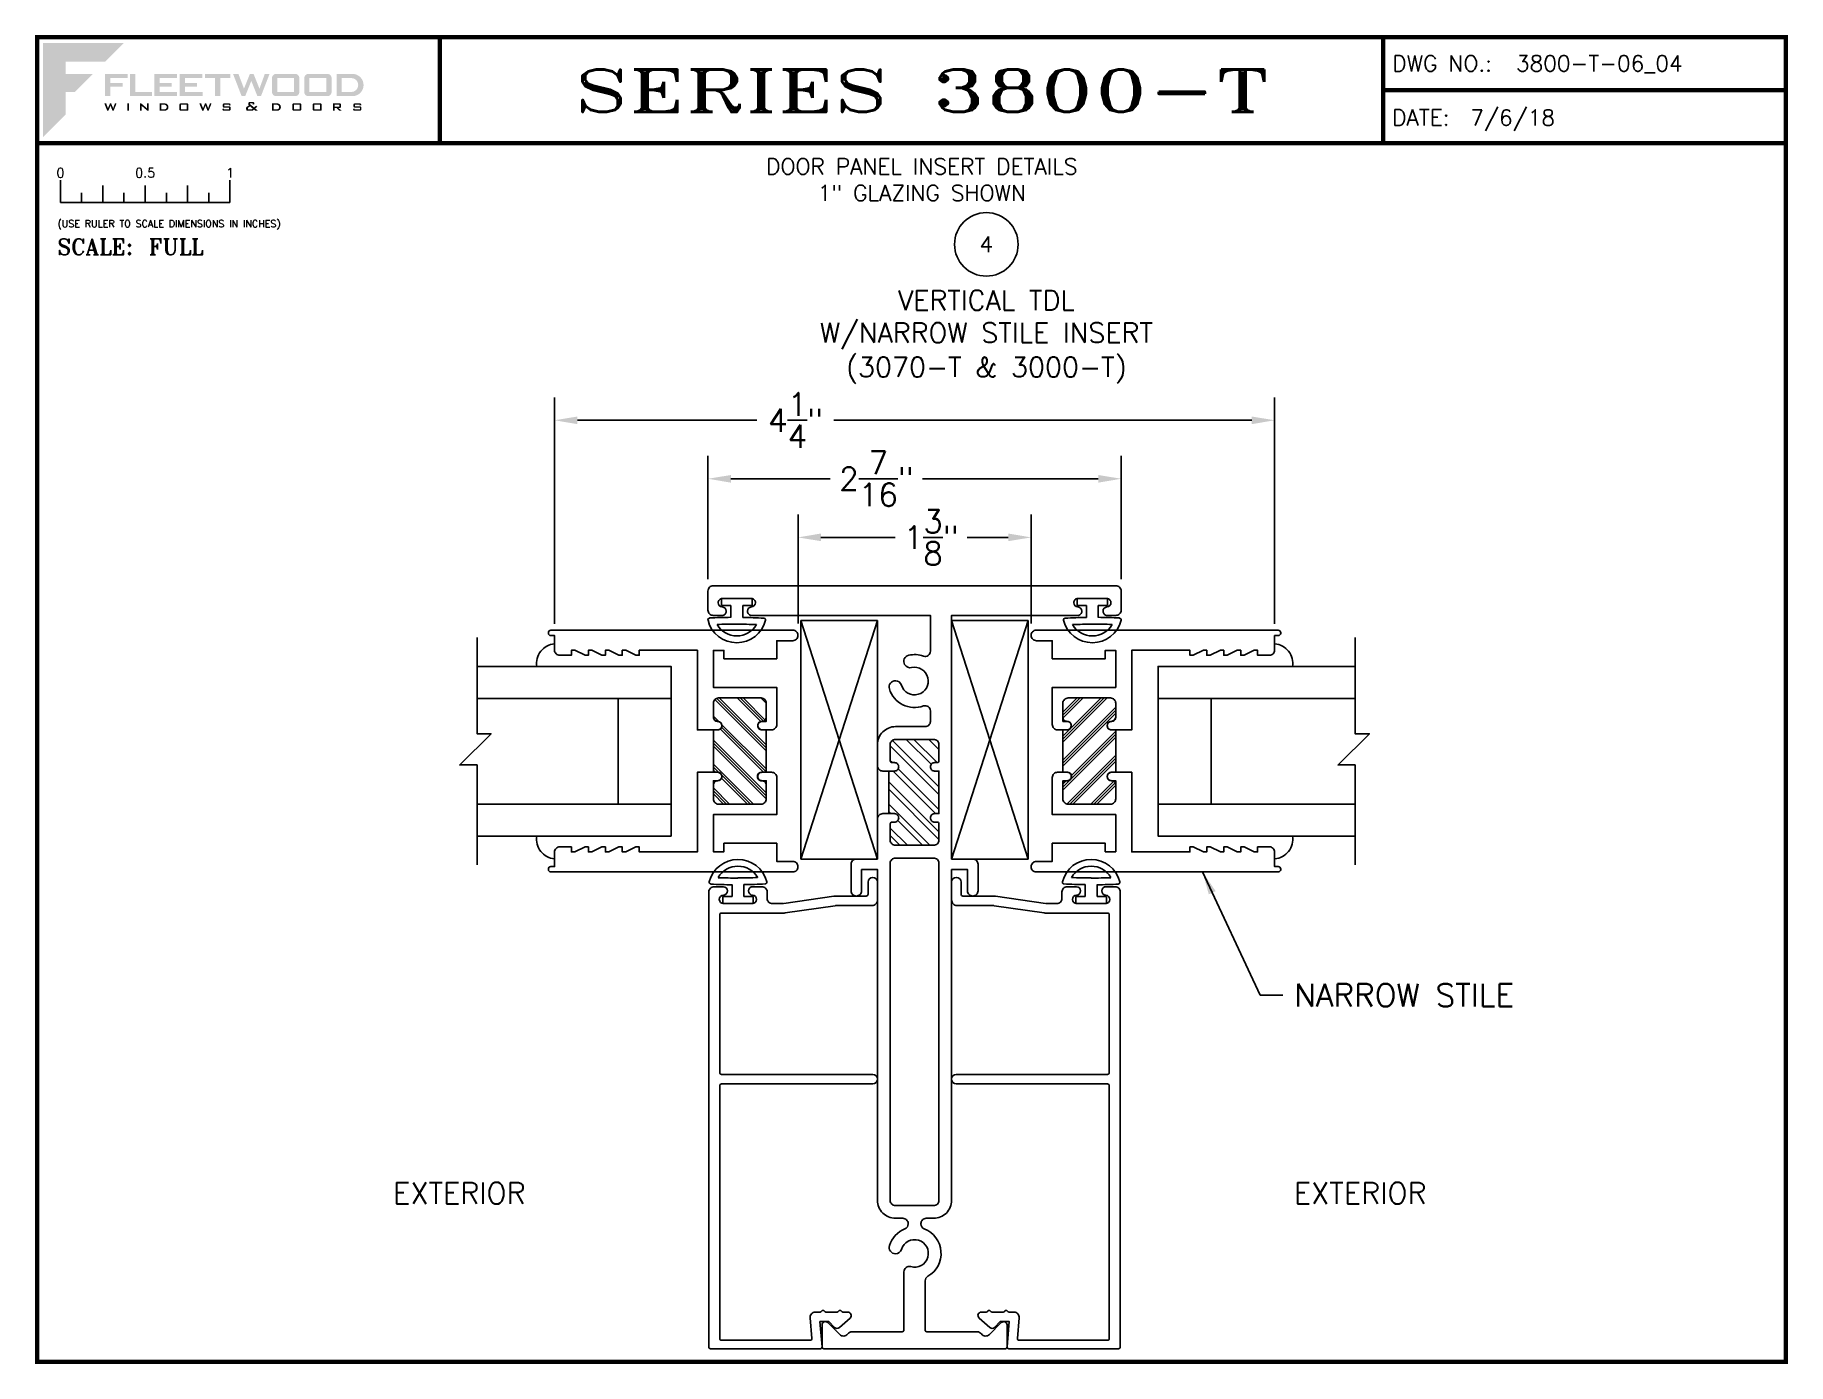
# Paper-space layout 'DETAIL 4' of a CAD drawing. Extents: x 0.1 to 10.5, y 0.1 to 7.9.
# The model-space entities are those that its viewports show. They can reach past a viewport. Long polylines and large blocks are cut down to what shows.
import ezdxf
from ezdxf.enums import TextEntityAlignment as Align

# ---------------------------------------------------------------- set-up
doc = ezdxf.new("R2010")
doc.units = 0
doc.header["$MEASUREMENT"] = 0
doc.layers.get('0').update_dxf_attribs({"linetype": 'CONTINUOUS'})
doc.layers.get('Defpoints').update_dxf_attribs({"linetype": 'CONTINUOUS'})
for name, color, linetype in [('Ballons', 7, 'CONTINUOUS'), ('DIM', 7, 'CONTINUOUS'), ('FRAME', 1, 'CONTINUOUS'), ('GEOMETRY', 1, 'CONTINUOUS'), ('GLASS', 7, 'CONTINUOUS'), ('MISC.', 7, 'CONTINUOUS'), ('TEXT', 7, 'CONTINUOUS'), ('VENT', 5, 'CONTINUOUS')]:
    doc.layers.add(name, color=color, linetype=linetype)
doc.layers.add('VP', color=40, linetype='CONTINUOUS', plot=False)
doc.layers.get('VP').off()
doc.styles.add('ROMANS', font='romans')
doc.styles.add('ROMANT', font='romant')
doc.styles.add('SIMPLEX-094', font='simplex.shx', dxfattribs={"height": 0.094})
doc.styles.get("Standard").update_dxf_attribs({"font": 'simplex.shx'})
doc.dimstyles.new('FULL SCALE', dxfattribs={"dimscale": 0.75, "dimtxt": 0.18, "dimasz": 0.18, "dimexe": 0.18, "dimexo": 0.09375, "dimgap": 0.09375, "dimtad": 0, "dimtih": 1, "dimtoh": 1, "dimdec": 4, "dimzin": 0, "dimdsep": 46, "dimlunit": 4, "dimtxsty": 'Standard', "dimcen": 0.09, "dimadec": 0, "dimazin": 0, "dimtfac": 1, "dimtdec": 4, "dimtofl": 0, "dimtmove": 0, "dimatfit": 3, "dimfxl": 0, "dimtolj": 1, "dimtzin": 0, "dimarcsym": 0})

# ---------------------------------------------------------------- blocks, each defined once
blk = doc.blocks.new('sectball')
blk.add_circle((0, 0), 0.125)
blk.add_attdef('NO', text='', height=0.062).set_placement((0, 0), align=Align.MIDDLE_CENTER)
for tag, p in [('LINE1', (0, -0.2588)), ('LINE2', (0, -0.3864)), ('LINE3', (0, -0.5214))]:
    blk.add_attdef(tag, text='', height=0.078).set_placement(p, align=Align.CENTER)
blk = doc.blocks.new('*D62')
at = {"layer": 'Defpoints', "color": 0}
for p in [(3.208, 5.647), (3.208, 4.377), (7.455, 4.377)]:
    blk.add_point(p, dxfattribs=at)
at = {"layer": 'DIM', "color": 0, "lineweight": -2}
for p, q in [((3.208, 4.447), (3.208, 5.782)), ((7.455, 4.447), (7.455, 5.782)), ((3.343, 5.647), (4.401, 5.647)), ((7.32, 5.647), (4.856, 5.647))]:
    blk.add_line(p, q, dxfattribs=at)
at = {"layer": 'DIM', "color": 0}
for points in [[(3.343, 5.669), (3.343, 5.624), (3.208, 5.647)], [(7.32, 5.669), (7.32, 5.624), (7.455, 5.647)]]:
    blk.add_solid(points, dxfattribs=at)
at = {"layer": 'DIM', "color": 0, "insert": (4.629, 5.647), "char_height": 0.135, "attachment_point": 5}
blk.add_mtext('\\A1;4{\\H1.000000x;\\S1/4;}"', dxfattribs=at)
blk = doc.blocks.new('*D63')
at = {"layer": 'Defpoints', "color": 0}
for p in [(4.113, 5.302), (4.113, 4.64), (6.55, 4.64)]:
    blk.add_point(p, dxfattribs=at)
at = {"layer": 'DIM', "color": 0, "lineweight": -2}
for p, q in [((4.113, 4.71), (4.113, 5.437)), ((6.55, 4.71), (6.55, 5.437)), ((4.248, 5.302), (4.834, 5.302)), ((6.415, 5.302), (5.379, 5.302))]:
    blk.add_line(p, q, dxfattribs=at)
at = {"layer": 'DIM', "color": 0}
for points in [[(4.248, 5.324), (4.248, 5.279), (4.113, 5.302)], [(6.415, 5.324), (6.415, 5.279), (6.55, 5.302)]]:
    blk.add_solid(points, dxfattribs=at)
at = {"layer": 'DIM', "color": 0, "insert": (5.106, 5.302), "char_height": 0.135, "attachment_point": 5}
blk.add_mtext('\\A1;2{\\H1.000000x;\\S7/16;}"', dxfattribs=at)
blk = doc.blocks.new('*D64')
at = {"layer": 'Defpoints', "color": 0}
for p in [(4.644, 4.956), (4.644, 4.379), (6.019, 4.378)]:
    blk.add_point(p, dxfattribs=at)
at = {"layer": 'DIM', "color": 0, "lineweight": -2}
for p, q in [((4.644, 4.449), (4.644, 5.091)), ((6.019, 4.448), (6.019, 5.091)), ((4.779, 4.956), (5.217, 4.956)), ((5.884, 4.956), (5.641, 4.956))]:
    blk.add_line(p, q, dxfattribs=at)
at = {"layer": 'DIM', "color": 0}
for points in [[(4.779, 4.979), (4.779, 4.934), (4.644, 4.956)], [(5.884, 4.979), (5.884, 4.934), (6.019, 4.956)]]:
    blk.add_solid(points, dxfattribs=at)
at = {"layer": 'DIM', "color": 0, "insert": (5.429, 4.956), "char_height": 0.135, "attachment_point": 5}
blk.add_mtext('\\A1;1{\\H1.000000x;\\S3/8;}"', dxfattribs=at)
blk = doc.blocks.new('Fleetwood_Logo_6-10-15')
h = blk.add_hatch(color=154)
h.dxf.hatch_style = 1
h.paths.add_polyline_path([(0.2526, -0.0017), (0.0019, -0.0017), (0.0019, -0.2942), (0.0725, -0.2236), (0.0725, -0.1535), (0.1007, -0.1535), (0.1567, -0.0976), (0.0725, -0.0976), (0.0725, -0.0596), (0.1946, -0.0596)])
h = blk.add_hatch(color=251)
h.dxf.hatch_style = 1
h.paths.add_polyline_path([(0.2487, -0.1256), (0.2112, -0.1256), (0.2112, -0.1102), (0.2647, -0.1102), (0.2647, -0.0976), (0.1946, -0.0976), (0.1946, -0.1667), (0.2112, -0.1667), (0.2112, -0.1377), (0.2487, -0.1377)])
h = blk.add_hatch(color=251)
h.dxf.hatch_style = 1
h.paths.add_polyline_path([(0.2886, -0.0976), (0.272, -0.0976), (0.272, -0.1667), (0.3401, -0.1667), (0.3401, -0.1535), (0.2886, -0.1535)])
h = blk.add_hatch(color=251)
h.dxf.hatch_style = 1
h.paths.add_polyline_path([(0.4175, -0.0976), (0.3474, -0.0976), (0.3474, -0.1667), (0.4185, -0.1667), (0.4185, -0.1534), (0.364, -0.1534), (0.364, -0.1377), (0.4015, -0.1377), (0.4015, -0.1256), (0.364, -0.1256), (0.364, -0.1102), (0.4175, -0.1102)])
h = blk.add_hatch(color=251)
h.dxf.hatch_style = 1
h.paths.add_polyline_path([(0.4965, -0.0976), (0.4264, -0.0976), (0.4264, -0.1667), (0.4975, -0.1667), (0.4975, -0.1534), (0.443, -0.1534), (0.443, -0.1377), (0.4804, -0.1377), (0.4804, -0.1256), (0.443, -0.1256), (0.443, -0.1102), (0.4965, -0.1102)])
h = blk.add_hatch(color=251)
h.dxf.hatch_style = 1
h.paths.add_polyline_path([(0.5842, -0.0976), (0.5054, -0.0976), (0.5054, -0.1102), (0.5365, -0.1102), (0.5365, -0.1667), (0.5531, -0.1667), (0.5531, -0.1102), (0.5842, -0.1102)])
h = blk.add_hatch(color=251)
h.dxf.hatch_style = 1
h.paths.add_polyline_path([(0.6089, -0.0976), (0.5921, -0.0976), (0.6188, -0.1667), (0.63, -0.1667), (0.6489, -0.1192), (0.6679, -0.1667), (0.6789, -0.1667), (0.7056, -0.0976), (0.6908, -0.0976), (0.6742, -0.1433), (0.6558, -0.0976), (0.6446, -0.0976), (0.6261, -0.1433)])
h = blk.add_hatch(color=251)
h.dxf.hatch_style = 1
h.paths.add_polyline_path([(0.7853, -0.0976), (0.726, -0.0976, 0.414214), (0.7133, -0.1102), (0.7133, -0.154, 0.414214), (0.726, -0.1667), (0.7853, -0.1667, 0.414214), (0.798, -0.154), (0.798, -0.1102, 0.414214)])
h.paths.add_polyline_path([(0.7819, -0.1102), (0.7819, -0.154), (0.7294, -0.154), (0.7294, -0.1102)], flags=16)
h = blk.add_hatch(color=251)
h.dxf.hatch_style = 1
h.paths.add_polyline_path([(0.8856, -0.0976), (0.8262, -0.0976, 0.414214), (0.8136, -0.1102), (0.8136, -0.154, 0.414214), (0.8262, -0.1667), (0.8856, -0.1667, 0.414214), (0.8982, -0.154), (0.8982, -0.1102, 0.414214)])
h.paths.add_polyline_path([(0.8822, -0.1102), (0.8822, -0.154), (0.8296, -0.154), (0.8296, -0.1102)], flags=16)
h = blk.add_hatch(color=251)
h.dxf.hatch_style = 1
h.paths.add_polyline_path([(0.9632, -0.0976), (0.914, -0.0976), (0.914, -0.1667), (0.9632, -0.1667, 1)])
h.paths.add_polyline_path([(0.9301, -0.1102), (0.9593, -0.1102, -1), (0.9593, -0.154), (0.9301, -0.154)], flags=16)
h = blk.add_hatch(color=7)
h.dxf.hatch_style = 1
h.paths.add_polyline_path([(0.2301, -0.1891), (0.2251, -0.1891), (0.2196, -0.2043), (0.2134, -0.1891), (0.2097, -0.1891), (0.2035, -0.2043), (0.1978, -0.1891), (0.1922, -0.1891), (0.2011, -0.2121), (0.2048, -0.2121), (0.2112, -0.1963), (0.2175, -0.2121), (0.2212, -0.2121)])
h = blk.add_hatch(color=7)
h.dxf.hatch_style = 1
h.paths.add_polyline_path([(0.2691, -0.1891), (0.2637, -0.1891), (0.2637, -0.2118), (0.2637, -0.2121), (0.2691, -0.2121)])
h = blk.add_hatch(color=7)
h.dxf.hatch_style = 1
h.paths.add_polyline_path([(0.3077, -0.1964), (0.3259, -0.2121), (0.3298, -0.2121), (0.3298, -0.1891), (0.325, -0.1891), (0.325, -0.2047), (0.3067, -0.1891), (0.3029, -0.1891), (0.3029, -0.2121), (0.3077, -0.2121)])
h = blk.add_hatch(color=7)
h.dxf.hatch_style = 1
h.paths.add_polyline_path([(0.3801, -0.1891), (0.3637, -0.1891), (0.3637, -0.2121), (0.3801, -0.2121, 1)])
h.paths.add_polyline_path([(0.3691, -0.2079), (0.3691, -0.1933), (0.3788, -0.1933, -1), (0.3788, -0.2079)], flags=16)
h = blk.add_hatch(color=7)
h.dxf.hatch_style = 1
h.paths.add_polyline_path([(0.4537, -0.2079), (0.4537, -0.1933, 0.414214), (0.4495, -0.1891), (0.4297, -0.1891, 0.414214), (0.4255, -0.1933), (0.4255, -0.2079, 0.414214), (0.4297, -0.2121), (0.4495, -0.2121, 0.414214)])
h.paths.add_polyline_path([(0.4308, -0.2079), (0.4308, -0.1933), (0.4484, -0.1933), (0.4484, -0.2079)], flags=16)
h = blk.add_hatch(color=7)
h.dxf.hatch_style = 1
h.paths.add_polyline_path([(0.5253, -0.1891), (0.5203, -0.1891), (0.5148, -0.2043), (0.5087, -0.1891), (0.5049, -0.1891), (0.4988, -0.2043), (0.493, -0.1891), (0.4874, -0.1891), (0.4963, -0.2121), (0.5001, -0.2121), (0.5064, -0.1963), (0.5127, -0.2121), (0.5164, -0.2121)])
h = blk.add_hatch(color=7)
h.dxf.hatch_style = 1
h.paths.add_polyline_path([(0.5801, -0.1891), (0.5643, -0.1891, 0.414214), (0.56, -0.1933), (0.56, -0.1981, 0.414214), (0.5643, -0.2024), (0.58, -0.2024), (0.58, -0.2078), (0.5637, -0.2078), (0.5637, -0.2052), (0.5591, -0.2062), (0.5591, -0.2078, 0.414214), (0.5634, -0.2121), (0.5805, -0.2121, 0.414214), (0.5848, -0.2078), (0.5848, -0.2024, 0.414214), (0.5805, -0.1982), (0.5648, -0.1982), (0.5648, -0.193), (0.5798, -0.193), (0.5798, -0.1958), (0.5843, -0.1948), (0.5843, -0.1933, 0.414214)])
h = blk.add_hatch(color=7)
h.dxf.hatch_style = 1
h.paths.add_polyline_path([(0.645, -0.1913, -0.222262), (0.6447, -0.1906), (0.6447, -0.1892), (0.6535, -0.1892), (0.6535, -0.193), (0.6587, -0.1918), (0.6587, -0.189, 0.414214), (0.6544, -0.1847), (0.6437, -0.1847, 0.414214), (0.6394, -0.189), (0.6394, -0.1922, 0.222262), (0.6407, -0.1948), (0.6415, -0.1955), (0.6345, -0.1998, 0.260684), (0.6329, -0.2027), (0.6329, -0.2078, 0.414214), (0.6372, -0.2121), (0.6514, -0.2121, 0.17577), (0.6536, -0.2113), (0.657, -0.2085), (0.6614, -0.2121), (0.6699, -0.2121), (0.6613, -0.2049), (0.6676, -0.1997), (0.6637, -0.1964), (0.6574, -0.2017)])
h.paths.add_polyline_path([(0.6532, -0.2052), (0.6509, -0.2072, -0.17577), (0.6502, -0.2074), (0.6382, -0.2074), (0.6382, -0.2033, -0.260684), (0.6387, -0.2025), (0.6451, -0.1985)], flags=16)
h = blk.add_hatch(color=7)
h.dxf.hatch_style = 1
h.paths.add_polyline_path([(0.7294, -0.1891), (0.713, -0.1891), (0.713, -0.2121), (0.7294, -0.2121, 1)])
h.paths.add_polyline_path([(0.7184, -0.2079), (0.7184, -0.1933), (0.7281, -0.1933, -1), (0.7281, -0.2079)], flags=16)
h = blk.add_hatch(color=7)
h.dxf.hatch_style = 1
h.paths.add_polyline_path([(0.8045, -0.2079), (0.8045, -0.1933, 0.414214), (0.8003, -0.1891), (0.7805, -0.1891, 0.414214), (0.7763, -0.1933), (0.7763, -0.2079, 0.414214), (0.7805, -0.2121), (0.8003, -0.2121, 0.414214)])
h.paths.add_polyline_path([(0.7816, -0.2079), (0.7816, -0.1933), (0.7992, -0.1933), (0.7992, -0.2079)], flags=16)
h = blk.add_hatch(color=7)
h.dxf.hatch_style = 1
h.paths.add_polyline_path([(0.8678, -0.2079), (0.8678, -0.1933, 0.414214), (0.8636, -0.1891), (0.8438, -0.1891, 0.414214), (0.8396, -0.1933), (0.8396, -0.2079, 0.414214), (0.8438, -0.2121), (0.8636, -0.2121, 0.414214)])
h.paths.add_polyline_path([(0.8449, -0.2079), (0.8449, -0.1933), (0.8624, -0.1933), (0.8624, -0.2079)], flags=16)
h = blk.add_hatch(color=7)
h.dxf.hatch_style = 1
h.paths.add_polyline_path([(0.9277, -0.1993), (0.9277, -0.1933, 0.414214), (0.9235, -0.1891), (0.9028, -0.1891), (0.9028, -0.2121), (0.9082, -0.2121), (0.9082, -0.2035), (0.9131, -0.2035), (0.9224, -0.2121), (0.9303, -0.2121), (0.9197, -0.2035), (0.9235, -0.2035, 0.414214)])
h.paths.add_polyline_path([(0.9082, -0.1993), (0.9082, -0.1933), (0.9214, -0.1933, -0.414214), (0.9224, -0.1943), (0.9224, -0.1983, -0.414214), (0.9214, -0.1993)], flags=16)
h = blk.add_hatch(color=7)
h.dxf.hatch_style = 1
h.paths.add_polyline_path([(0.9867, -0.1982), (0.971, -0.1982), (0.971, -0.193), (0.9859, -0.193), (0.9859, -0.1958), (0.9905, -0.1948), (0.9905, -0.1933, 0.414214), (0.9863, -0.1891), (0.9705, -0.1891, 0.414214), (0.9662, -0.1933), (0.9662, -0.1981, 0.414214), (0.9705, -0.2024), (0.9862, -0.2024), (0.9862, -0.2078), (0.9699, -0.2078), (0.9699, -0.2052), (0.9653, -0.2062), (0.9653, -0.2078, 0.414214), (0.9696, -0.2121), (0.9867, -0.2121, 0.414214), (0.991, -0.2078), (0.991, -0.2024, 0.414214)])
blk = doc.blocks.new('A-SIZE_L')
for p, q in [((8.095, 7.907), (8.095, 7.282)), ((8.095, 7.594), (10.47, 7.594)), ((0.157, 7.282), (10.47, 7.282))]:
    blk.add_line(p, q)
at = {"const_width": 0.025}
for points in [[(0.157, 7.907), (10.47, 7.907), (10.47, 0.093), (0.157, 0.093), (0.157, 7.907)], [(2.532, 7.907), (2.532, 7.282)], [(8.095, 7.907), (8.095, 7.282)], [(8.095, 7.594), (10.47, 7.594)], [(0.157, 7.282), (10.47, 7.282)]]:
    blk.add_lwpolyline(points, dxfattribs=at)
at = {"xscale": 1.898091133004928, "yscale": 1.898091133004928, "zscale": 1.898091133004928}
blk.add_blockref('Fleetwood_Logo_6-10-15', (0.188, 7.875), dxfattribs=at)
for s, style, p in [('DWG NO.:', 'SIMPLEX-094', (8.149, 7.705)), ('DATE:', 'SIMPLEX-094', (8.148, 7.385)), ('SCALE:', 'ROMANT', (0.276, 6.623))]:
    blk.add_text(s, height=0.094, dxfattribs=dict(style=style)).set_placement(p)
for tag, p, style in [('DWG_NO', (8.878, 7.705), 'SIMPLEX-094'), ('DATE', (8.609, 7.385), 'SIMPLEX-094'), ('SCALE', (0.814, 6.623), 'ROMANT')]:
    blk.add_attdef(tag, p, '', height=0.094, dxfattribs=dict(style=style))
for tag, height, style, width, p, p2 in [('DWG_NO', 0.094, 'SIMPLEX-094', 2.60233, (8.876, 7.704), (10.367, 7.704)), ('PRODUCT', 0.25, 'ROMANT', 2.260212, (3.282, 7.465), (7.345, 7.465))]:
    blk.add_attdef(tag, text='', height=height, dxfattribs=dict(style=style, width=width)).set_placement(p, p2, align=Align.FIT)
blk = doc.blocks.new('Full')
for p, q in [((0.137, -0.219), (0.137, -0.35)), ((0.262, -0.294), (0.262, -0.35)), ((0.387, -0.249), (0.387, -0.35)), ((0.512, -0.294), (0.512, -0.35)), ((0.637, -0.249), (0.637, -0.35)), ((0.762, -0.294), (0.762, -0.35)), ((0.887, -0.249), (0.887, -0.35)), ((1.012, -0.294), (1.012, -0.35)), ((1.137, -0.219), (1.137, -0.35)), ((0.137, -0.35), (1.137, -0.35))]:
    blk.add_line(p, q)
for s, p in [('0', (0.137, -0.219)), ('0.5', (0.637, -0.219)), ('1', (1.137, -0.219))]:
    blk.add_text(s, height=0.055).set_placement(p, align=Align.BOTTOM_CENTER)
at = {"style": 'ROMANS'}
blk.add_text('(USE RULER TO SCALE DIMENSIONS IN INCHES)', height=0.04115, dxfattribs=at).set_placement((0.12, -0.495))
blk = doc.blocks.new('3073 FIXED STILE')
at = {"linetype": 'Continuous'}
h = blk.add_hatch(dxfattribs=at)
h.set_pattern_fill('PLAST', scale=0.4, angle=-45, style=0)
h.set_pattern_definition([(315, (-24.43819, 6.21396), (0.07071068, 0.07071068), []), (315, (-24.42935, 6.2228), (0.07071068, 0.07071068), []), (315, (-24.42051, 6.23164), (0.07071068, 0.07071068), [])])
edge = h.paths.add_edge_path()
edge.add_line((0, 0.125), (0, -0.125))
edge.add_line((0, -0.125), (-0.027, -0.125))
edge.add_arc((-0.027, -0.15), 0.025, 90, 274.5812)
edge.add_line((-0.025, -0.175), (0, -0.175))
edge.add_line((0, -0.175), (0, -0.282))
edge.add_arc((-0.031, -0.282), 0.031, 270, 360, ccw=False)
edge.add_line((-0.031, -0.313), (-0.281, -0.313))
edge.add_arc((-0.281, -0.282), 0.031, 180, 270, ccw=False)
edge.add_line((-0.312, -0.282), (-0.312, -0.175))
edge.add_line((-0.312, -0.175), (-0.287, -0.175))
edge.add_arc((-0.287, -0.15), 0.025, 270, 445.4188)
edge.add_line((-0.285, -0.125), (-0.312, -0.125))
edge.add_line((-0.312, -0.125), (-0.312, 0.125))
edge.add_line((-0.312, 0.125), (-0.287, 0.125))
edge.add_arc((-0.287, 0.15), 0.025, 270, 445.4188)
edge.add_arc((-0.283, 0.205), 0.0297, 188.9864, 265.4188, ccw=False)
edge.add_line((-0.312, 0.2), (-0.312, 0.282))
edge.add_arc((-0.281, 0.282), 0.031, 90, 180, ccw=False)
edge.add_line((-0.281, 0.313), (-0.031, 0.313))
edge.add_arc((-0.031, 0.282), 0.031, 0, 90, ccw=False)
edge.add_line((0, 0.282), (0, 0.175))
edge.add_line((0, 0.175), (-0.025, 0.175))
edge.add_arc((-0.025, 0.15), 0.025, 90, 269.9954)
edge.add_line((-0.025, 0.125), (0, 0.125))
at = {"color": 7}
blk.add_line((-0.312, 0.125), (-0.312, 0), dxfattribs=at)
for points in [[(-0.312, 0.2, 0.414214), (-0.287, 0.175, -0.414214), (-0.262, 0.15), (-0.262, 0.149, -0.414214), (-0.286, 0.125), (-0.406, 0.125), (-0.406, 0.595), (-0.749, 0.595), (-0.749, 0.565), (-0.769, 0.565), (-0.829, 0.595), (-0.849, 0.595), (-0.849, 0.565), (-0.869, 0.565), (-0.929, 0.595), (-0.949, 0.595), (-0.949, 0.565), (-0.969, 0.565), (-1.029, 0.595), (-1.049, 0.595), (-1.049, 0.565), (-1.069, 0.565), (-1.129, 0.595), (-1.149, 0.595), (-1.149, 0.565), (-1.218, 0.565, -0.414214), (-1.249, 0.596), (-1.249, 0.681), (-1.27, 0.681, -0.414214), (-1.285, 0.696), (-1.285, 0.698, -0.414214), (-1.27, 0.713), (0.151, 0.713), (0.157, 0.713, -0.414214), (0.187, 0.683), (0.187, 0.682, -0.414214), (0.156, 0.651), (0.062, 0.651), (0.062, 0.544), (-0.25, 0.544), (-0.25, 0.594), (-0.312, 0.594), (-0.312, 0.375), (0.062, 0.375), (0.062, 0.156, -0.414214), (0.031, 0.125), (-0.026, 0.125, -0.414214), (-0.05, 0.149), (-0.05, 0.151, -0.414214), (-0.026, 0.175), (-0.025, 0.175, 0.414214), (0, 0.2), (0, 0.282, 0.414214), (-0.031, 0.313), (-0.281, 0.313, 0.414214), (-0.312, 0.282)], [(-1.285, -0.696, -0.414214), (-1.27, -0.681), (-1.249, -0.681), (-1.249, -0.596, -0.414214), (-1.218, -0.565), (-1.149, -0.565), (-1.149, -0.595), (-1.129, -0.595), (-1.069, -0.565), (-1.049, -0.565), (-1.049, -0.595), (-1.029, -0.595), (-0.969, -0.565), (-0.949, -0.565), (-0.949, -0.595), (-0.929, -0.595), (-0.869, -0.565), (-0.849, -0.565), (-0.849, -0.595), (-0.829, -0.595), (-0.769, -0.565), (-0.749, -0.565), (-0.749, -0.595), (-0.406, -0.595), (-0.406, -0.125), (-0.286, -0.125, -0.414214), (-0.262, -0.149), (-0.262, -0.15, -0.414214), (-0.287, -0.175, 0.414214), (-0.312, -0.2), (-0.312, -0.282, 0.414214), (-0.281, -0.313), (-0.031, -0.313, 0.414214), (0, -0.282), (0, -0.2, 0.414214), (-0.025, -0.175), (-0.026, -0.175, -0.414214), (-0.05, -0.151), (-0.05, -0.149, -0.414214), (-0.026, -0.125), (0.031, -0.125, -0.414214), (0.062, -0.156), (0.062, -0.375), (-0.312, -0.375), (-0.312, -0.594), (-0.25, -0.594), (-0.25, -0.544), (0.062, -0.544), (0.062, -0.651), (0.156, -0.651, -0.414214), (0.187, -0.682), (0.187, -0.683, -0.414214), (0.157, -0.713), (0.151, -0.713), (-1.27, -0.713, -0.414214), (-1.285, -0.698)]]:
    blk.add_lwpolyline(points, format="xyb", close=True)
blk.add_lwpolyline([(0, 0.125), (0, -0.125), (-0.027, -0.125, 1.0408), (-0.025, -0.175), (0, -0.175), (0, -0.282, -0.414214), (-0.031, -0.313), (-0.281, -0.313, -0.414214), (-0.312, -0.282), (-0.312, -0.175), (-0.287, -0.175, 0.9608), (-0.285, -0.125), (-0.312, -0.125), (-0.312, 0.125), (-0.287, 0.125, 0.9608), (-0.285, 0.175, -0.346439), (-0.312, 0.2), (-0.312, 0.282, -0.414214), (-0.281, 0.313), (-0.031, 0.313, -0.414214), (0, 0.282), (0, 0.175), (-0.025, 0.175, 0.99996), (-0.025, 0.125)], format="xyb", close=True, dxfattribs=at)
blk = doc.blocks.new('25031')
at = {"layer": 'GEOMETRY', "color": 5}
for p, q in [((-0.035, 0.112), (-0.035, 0.042)), ((0.035, 0.042), (0.035, 0.112)), ((-0.035, 0.042), (-0.09, 0.042)), ((-0.09, 0.042), (-0.09, 0)), ((-0.09, 0), (0.09, 0)), ((0.09, 0.042), (0.035, 0.042)), ((0.09, 0), (0.09, 0.042))]:
    blk.add_line(p, q, dxfattribs=at)
for centre, radius, start, end in [((0, 0.086), 0.175, 14.1622, 165.8685), ((0, 0.086), 0.135, 30.4808, 149.5259), ((-0.16, 0.126), 0.01, 165.8685, 267.1063), ((0, 3.29), 3.179, 267.1063, 269.3654), ((0, 3.29), 3.139, 267.8759, 269.9963), ((0.005, 3.056), 2.904, 269.9005, 272.1922), ((0.005, 3.056), 2.944, 270.5829, 273.0223), ((0.16, 0.126), 0.01, 273.0223, 14.1622)]:
    blk.add_arc(centre, radius, start, end, dxfattribs=at)

msp = doc.modelspace()

# ---------------------------------------------------------------- hatches: boundary and pattern name
h = msp.add_hatch()
h.set_pattern_fill('ANSI32', color=256, scale=0.25, angle=90, style=0)
h.set_pattern_definition([(135, (-10.16919, -13.25056), (-0.06629126, -0.06629126), []), (135, (-10.16919, -13.20637), (-0.06629126, -0.06629126), [])])
h.paths.add_polyline_path([(8.584, -4.805), (8.584, -4.554), (8.559, -4.554, -1), (8.559, -4.504), (8.574, -4.504, 0.414214), (8.584, -4.494), (8.584, -4.398, 0.414214), (8.553, -4.367), (8.328, -4.367, 0.414214), (8.297, -4.398), (8.297, -4.494, 0.414214), (8.307, -4.504), (8.322, -4.504, -1), (8.322, -4.554), (8.288, -4.554), (8.288, -4.805), (8.322, -4.805, -1), (8.322, -4.855), (8.307, -4.855, 0.414214), (8.297, -4.865), (8.297, -4.961, 0.414214), (8.328, -4.992), (8.553, -4.992, 0.414214), (8.584, -4.961), (8.584, -4.865, 0.414214), (8.574, -4.855), (8.559, -4.855, -1), (8.559, -4.805)])

# ---------------------------------------------------------------- linework, layer by layer
at = {"color": 7}
for p, q in [((5.86, -4.125), (7.005, -4.125)), ((6.692, -4.125), (6.692, -4.437)), ((11.039, -4.125), (9.877, -4.125)), ((10.189, -4.125), (10.189, -4.437)), ((6.692, -4.75), (6.692, -4.437)), ((10.189, -4.75), (10.189, -4.437)), ((5.86, -4.75), (7.005, -4.75)), ((11.039, -4.75), (9.877, -4.75))]:
    msp.add_line(p, q, dxfattribs=at)
for points in [[(5.86, -3.937), (7.005, -3.937), (7.005, -4.437), (7.005, -4.937), (5.86, -4.937)], [(11.039, -3.937), (9.877, -3.937), (9.877, -4.437), (9.877, -4.937), (11.039, -4.937)]]:
    msp.add_lwpolyline(points, dxfattribs=at)
for centre, start, end in [((6.327, -3.919), 94.6227, 189.241), ((10.555, -3.919), 350.759, 85.3773), ((6.327, -4.956), 170.759, 265.3773), ((10.555, -4.956), 274.6227, 9.241)]:
    msp.add_arc(centre, 0.116, start, end)
at = {"layer": 'FRAME'}
for points in [[(9.628, -3.636, 0.414214), (9.659, -3.605), (9.659, -3.492, 0.414214), (9.628, -3.461), (8.441, -3.461), (7.253, -3.461, 0.414214), (7.222, -3.492), (7.222, -3.605, 0.414214), (7.253, -3.636), (7.305, -3.636, 0.414214), (7.33, -3.611, 0.399638), (7.306, -3.586, -0.399638), (7.282, -3.561), (7.282, -3.561, -0.414214), (7.307, -3.536), (7.477, -3.536, -0.414214), (7.502, -3.561), (7.502, -3.561, -0.399638), (7.478, -3.586, 0.399638), (7.455, -3.611, 0.414214), (7.48, -3.636), (7.531, -3.636), (8.534, -3.636), (8.534, -3.847, -0.517938), (8.493, -3.876, 0.142368), (8.406, -3.871, 0.510157), (8.382, -3.926), (8.383, -3.927, 0.323599), (8.423, -3.944, -2.284894), (8.363, -4.047, 0.323599), (8.329, -4.021), (8.328, -4.021, 0.510157), (8.292, -4.069, 0.42659), (8.493, -4.17, -0.517938), (8.534, -4.199), (8.534, -4.261, -0.414214), (8.503, -4.292), (8.328, -4.292, 0.414214), (8.222, -4.398), (8.222, -4.523, 0.414214), (8.253, -4.554), (8.322, -4.554, 0.414214), (8.347, -4.529, 0.414214), (8.322, -4.504), (8.307, -4.504, -0.414214), (8.297, -4.494), (8.297, -4.398, -0.414214), (8.328, -4.367), (8.553, -4.367, -0.414214), (8.584, -4.398), (8.584, -4.494, -0.414214), (8.574, -4.504), (8.559, -4.504, 0.414214), (8.534, -4.529, 0.414214), (8.559, -4.554), (8.574, -4.554), (8.584, -4.554), (8.584, -4.805), (8.574, -4.805), (8.559, -4.805, 0.414214), (8.534, -4.83, 0.414214), (8.559, -4.855), (8.574, -4.855, -0.414214), (8.584, -4.865), (8.584, -4.961, -0.414214), (8.553, -4.992), (8.328, -4.992, -0.414214), (8.297, -4.961), (8.297, -4.865, -0.414214), (8.307, -4.855), (8.322, -4.855, 0.414214), (8.347, -4.83, 0.414214), (8.322, -4.805), (8.253, -4.805, 0.414214), (8.222, -4.836), (8.222, -5.063, -0.414214), (8.212, -5.073), (8.097, -5.073, 0.414214), (8.066, -5.104), (8.066, -5.26, 0.414214), (8.097, -5.291, 0.414214), (8.128, -5.26), (8.128, -5.135), (8.222, -5.135), (8.222, -7.086, 0.414214), (8.328, -7.192), (8.372, -7.192, -0.414214), (8.403, -7.223), (8.403, -7.225, -0.308174), (8.384, -7.254, 0.227368), (8.292, -7.353, 0.502305), (8.328, -7.401, 0.326072), (8.363, -7.375, -2.386509), (8.418, -7.477, 0.500407), (8.378, -7.507), (8.378, -7.851, -0.414214), (8.368, -7.861), (8.071, -7.861, 0.237131), (8.046, -7.874, -0.457629), (7.999, -7.877), (7.929, -7.807, 0.668179), (7.895, -7.821), (7.895, -7.951, 0.414214), (7.905, -7.961), (8.441, -7.961), (8.976, -7.961, 0.414214), (8.986, -7.951), (8.986, -7.821, 0.668179), (8.952, -7.807), (8.882, -7.877, -0.457629), (8.835, -7.874, 0.237131), (8.81, -7.861), (8.513, -7.861, -0.414214), (8.503, -7.851), (8.503, -7.561, -0.267949), (8.519, -7.534, 0.627979), (8.498, -7.254, -0.308174), (8.478, -7.225), (8.478, -7.223, -0.414214), (8.509, -7.192), (8.553, -7.192, 0.414214), (8.659, -7.086), (8.659, -5.135), (8.753, -5.135), (8.753, -5.26, 0.414214), (8.784, -5.291, 0.414214), (8.815, -5.26), (8.815, -5.104, 0.414214), (8.784, -5.073), (8.659, -5.073), (8.659, -3.636), (9.35, -3.636), (9.402, -3.636, 0.414214), (9.427, -3.611, 0.399638), (9.403, -3.586, -0.399638), (9.379, -3.561), (9.379, -3.561, -0.414214), (9.404, -3.536), (9.574, -3.536, -0.414214), (9.599, -3.561), (9.599, -3.561, -0.399638), (9.575, -3.586, 0.399638), (9.552, -3.611), (9.552, -3.611, 0.414214), (9.577, -3.636)], [(8.584, -7.086, -0.414214), (8.553, -7.117), (8.328, -7.117, -0.414214), (8.297, -7.086), (8.297, -5.098, -0.414214), (8.328, -5.067), (8.553, -5.067, -0.414214), (8.584, -5.098)], [(7.302, -7.911), (7.825, -7.911, 0.440011), (7.835, -7.9), (7.824, -7.779, -0.440011), (7.855, -7.745), (7.884, -7.745, 0.267949), (7.892, -7.74, -0.57735), (7.91, -7.74, 0.267949), (7.918, -7.745), (7.984, -7.745, 0.267949), (7.992, -7.74, -0.57735), (8.01, -7.74, 0.267949), (8.018, -7.745), (8.047, -7.745, -0.691708), (8.06, -7.78), (7.997, -7.836, -0.395486), (7.969, -7.835), (7.935, -7.801), (7.882, -7.801), (7.895, -7.95, -0.440011), (7.885, -7.961), (7.237, -7.961, -0.414214), (7.227, -7.951), (7.227, -5.267, -0.414214), (7.258, -5.236), (7.312, -5.236, -0.975), (7.313, -5.286, 0.975), (7.314, -5.336), (7.484, -5.336, 0.975), (7.485, -5.286, -0.975), (7.487, -5.236), (7.54, -5.236, -0.414214), (7.571, -5.267), (7.571, -5.305, 0.414214), (7.602, -5.336), (7.665, -5.336, 0.035412), (7.67, -5.336), (7.964, -5.292, -0.035412), (7.976, -5.291), (8.156, -5.291, 0.414214), (8.166, -5.281), (8.166, -5.209, -1), (8.222, -5.209), (8.222, -5.316, -0.414214), (8.191, -5.347), (7.976, -5.347, 0.035412), (7.972, -5.348), (7.678, -5.391, -0.035412), (7.665, -5.392), (7.302, -5.392, 0.414214), (7.292, -5.402), (7.292, -6.333, 0.414214), (7.302, -6.343), (8.194, -6.343, -1), (8.194, -6.399), (7.302, -6.399, 0.414214), (7.292, -6.409), (7.292, -7.901, 0.414214)], [(9.579, -7.911), (9.057, -7.911, -0.440011), (9.047, -7.9), (9.057, -7.779, 0.440011), (9.027, -7.745), (8.998, -7.745, -0.267949), (8.989, -7.74, 0.57735), (8.972, -7.74, -0.267949), (8.963, -7.745), (8.898, -7.745, -0.267949), (8.889, -7.74, 0.57735), (8.872, -7.74, -0.267949), (8.863, -7.745), (8.834, -7.745, 0.691708), (8.821, -7.78), (8.885, -7.836, 0.395486), (8.912, -7.835), (8.946, -7.801), (8.999, -7.801), (8.986, -7.95, 0.440011), (8.996, -7.961), (9.644, -7.961, 0.414214), (9.654, -7.951), (9.654, -5.267, 0.414214), (9.623, -5.236), (9.57, -5.236, 0.975), (9.568, -5.286, -0.975), (9.567, -5.336), (9.397, -5.336, -0.975), (9.396, -5.286, 0.975), (9.395, -5.236), (9.341, -5.236, 0.414214), (9.31, -5.267), (9.31, -5.305, -0.414214), (9.279, -5.336), (9.216, -5.336, -0.035412), (9.212, -5.336), (8.918, -5.292, 0.035412), (8.905, -5.291), (8.725, -5.291, -0.414214), (8.715, -5.281), (8.715, -5.209, 1), (8.659, -5.209), (8.659, -5.316, 0.414214), (8.69, -5.347), (8.905, -5.347, -0.035412), (8.91, -5.348), (9.204, -5.391, 0.035412), (9.216, -5.392), (9.579, -5.392, -0.414214), (9.589, -5.402), (9.589, -6.333, -0.414214), (9.579, -6.343), (8.687, -6.343, 1), (8.687, -6.399), (9.579, -6.399, -0.414214), (9.589, -6.409), (9.589, -7.901, -0.414214)]]:
    msp.add_lwpolyline(points, format="xyb", close=True, dxfattribs=at)
at = {"layer": 'GLASS'}
for p, q in [((8.222, -3.665), (7.77, -5.073)), ((8.222, -5.073), (7.77, -3.665)), ((8.222, -3.665), (7.77, -3.665)), ((8.222, -5.073), (8.222, -3.665)), ((8.659, -5.073), (8.659, -3.665)), ((8.659, -5.073), (9.111, -3.665)), ((8.659, -3.665), (9.111, -5.073)), ((8.659, -3.665), (9.111, -3.665)), ((7.77, -5.073), (8.222, -5.073)), ((9.111, -5.073), (8.659, -5.073))]:
    msp.add_line(p, q, dxfattribs=at)
at = {"layer": 'MISC.'}
for points in [[(5.86, -5.107), (5.86, -4.518), (5.758, -4.518), (5.943, -4.334), (5.86, -4.334), (5.86, -3.766)], [(11.039, -5.107), (11.039, -4.518), (10.938, -4.518), (11.123, -4.334), (11.039, -4.334), (11.039, -3.766)]]:
    msp.add_lwpolyline(points, dxfattribs=at)
at = {"layer": 'TEXT'}
for p, q in [((7.77, -3.665), (7.77, -5.073)), ((9.111, -3.665), (9.111, -5.073)), ((8.288, -4.554), (8.288, -4.805))]:
    msp.add_line(p, q, dxfattribs=at)

# ---------------------------------------------------------------- block references
at = {"layer": 'TEXT', "xscale": -1, "rotation": 180}
msp.add_blockref('25031', (7.392, -3.536), dxfattribs=at)
at = {"layer": 'TEXT', "rotation": 180}
msp.add_blockref('25031', (9.489, -3.536), dxfattribs=at)
at = {"layer": 'TEXT'}
msp.add_blockref('25031', (7.399, -5.336), dxfattribs=at)
at = {"layer": 'TEXT', "xscale": -1}
msp.add_blockref('25031', (9.482, -5.336), dxfattribs=at)
at = {"layer": 'VENT'}
msp.add_blockref('3073 FIXED STILE', (7.566, -4.436), dxfattribs=at)
at = {"layer": 'VENT', "xscale": -1}
msp.add_blockref('3073 FIXED STILE', (9.315, -4.436), dxfattribs=at)

psp = doc.layouts.new('DETAIL 4')

# ---------------------------------------------------------------- block references
at = {"layer": 'Ballons'}
ref = psp.add_blockref('A-SIZE_L', (0, 0), dxfattribs=at)
ref.add_attrib('DATE', '7/6/18', (8.60916, 7.38469), dxfattribs={"layer": '0', "height": 0.094, "style": 'SIMPLEX-094'})
ref.add_attrib('SCALE', 'FULL', (0.81442, 6.62314), dxfattribs={"layer": '0', "height": 0.094, "style": 'ROMANT'})
ref.add_attrib('PRODUCT', 'SERIES 3800-T', dxfattribs={"layer": '0', "height": 0.25, "style": 'ROMANT', "width": 1.324706}).set_placement((3.32575, 7.46527), (7.42603, 7.46527), align=Align.FIT)
ref.add_attrib('DWG_NO', '3800-T-06_04', (8.87809, 7.70479), dxfattribs={"layer": '0', "height": 0.094, "style": 'SIMPLEX-094'})
psp.add_blockref('Full', (0.15675, 7.2815), dxfattribs=at)
at = {"layer": 'TEXT', "xscale": 1.5, "yscale": 1.5, "zscale": 1.5}
psp.add_blockref('sectball', (5.75462, 6.68448), dxfattribs=at).add_auto_attribs({'NO': '4', 'LINE1': 'VERTICAL TDL', 'LINE2': 'W/NARROW STILE INSERT', 'LINE3': '(3070-T & 3000-T)'})

# ---------------------------------------------------------------- texts
at = {"layer": 'DIM', "insert": (7.57122, 2.3236), "char_height": 0.135, "attachment_point": 1}
psp.add_mtext('NARROW STILE', dxfattribs=at)
at = {"layer": 'TEXT'}
for p in [(2.25541, 1.02585), (7.56833, 1.02585)]:
    psp.add_text('EXTERIOR', height=0.125, dxfattribs=at).set_placement(p)
at = {"layer": 'TEXT', "insert": (5.37403, 7.06582), "char_height": 0.094, "width": 2.4299, "attachment_point": 5}
psp.add_mtext('DOOR PANEL INSERT DETAILS\\P1" GLAZING SHOWN', dxfattribs=at)

# ---------------------------------------------------------------- dimensions: what is measured, and where the dimension line sits
at = {"layer": 'DIM'}
for base, p1, p2, picture, middle in [((3.20801, 5.64671), (7.45501, 4.37666), (3.20801, 4.37666), '*D62', (4.6285, 5.64671)), ((4.11301, 5.30152), (6.55001, 4.63966), (4.11301, 4.63966), '*D63', (5.10636, 5.30152)), ((4.64401, 4.95632), (6.01901, 4.37766), (4.64401, 4.37866), '*D64', (5.42877, 4.95632))]:
    dim = psp.add_linear_dim(base=base, p1=p1, p2=p2, angle=180, dimstyle='FULL SCALE', override={"dimlfac": -1}, dxfattribs=at)
    dim.commit()
    dim.dimension.update_dxf_attribs({"geometry": picture, "text_midpoint": middle, "dimtype": 160})

# ---------------------------------------------------------------- leaders
at = {"layer": 'DIM', "annotation_type": 0, "has_hookline": 1, "hookline_direction": 0, "text_width": 1.45929}
psp.add_leader([(7.0297, 2.98266), (7.36872, 2.2561), (7.50372, 2.2561)], dimstyle='FULL SCALE', override={"dimgap": 0.09, "dimtad": 0}, dxfattribs=at)

# ---------------------------------------------------------------- viewports
at = {"layer": 'VP'}
psp.add_viewport(center=(5.34262, 2.5073), size=(5.48695, 4.7750447), view_center_point=(8.45184, -5.62456), view_height=4.7750447, dxfattribs=at)

doc.saveas('drawing.dxf')
